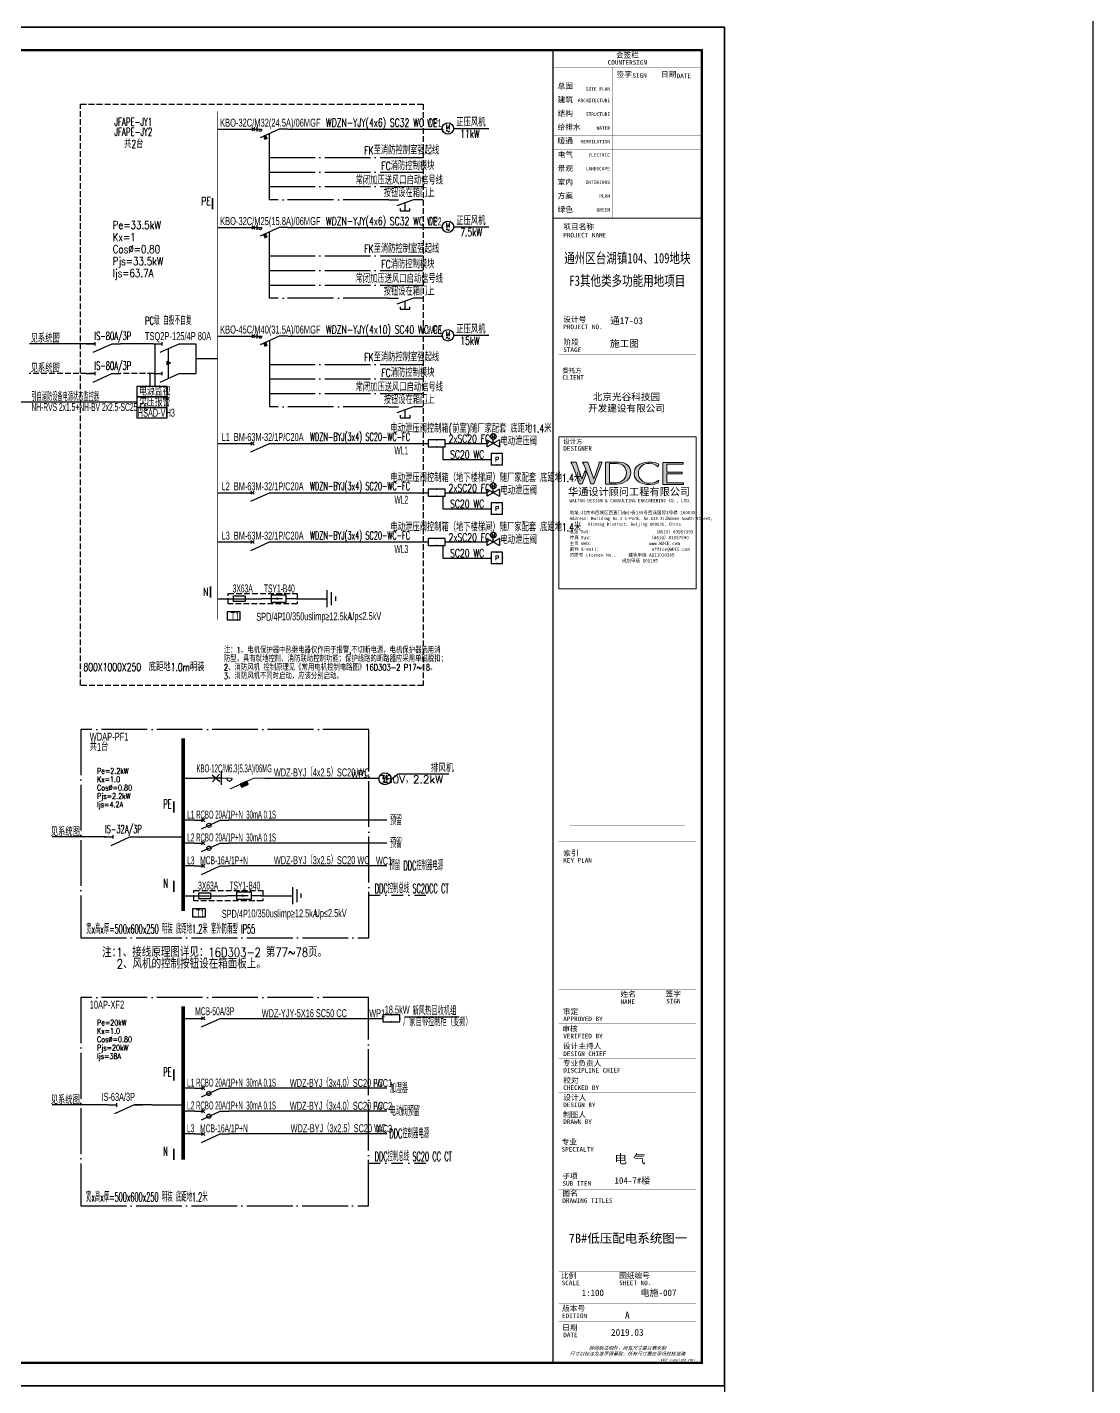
# Model space of a CAD drawing. Extents: x -127004 to 341119, y -13158 to 456864.
# Drawn here: x 294555 to 341119, y 186961 to 246361 of the extents above; entities that cross this region are included whole.
import ezdxf
from ezdxf.enums import TextEntityAlignment as Align

# ---------------------------------------------------------------- set-up
doc = ezdxf.new("R2010")
doc.units = 0
doc.header["$LTSCALE"] = 1000
for name, pattern in [('CONTINOUS', [0]), ('DASH', [0.35, 0.25, -0.1]), ('DASHDOT', [1, 0.5, -0.25, 0, -0.25]), ('DOTE', [2.42, 2, -0.2, 0.02, -0.2])]:
    doc.linetypes.add(name, pattern=pattern)
doc.layers.get('0').update_dxf_attribs({"linetype": 'CONTINUOUS'})
doc.layers.get('Defpoints').update_dxf_attribs({"linetype": 'CONTINUOUS'})
for name, color, linetype in [('D-TEXT', 7, 'CONTINUOUS'), ('DIM-箱柜', 3, 'CONTINUOUS'), ('DOTLN', 2, 'DASH'), ('DQ', 7, 'CONTINOUS'), ('EL-1', 4, 'DASH'), ('EL-TEXT', 3, 'CONTINUOUS'), ('ELEMENT', 3, 'CONTINUOUS'), ('EQUIP-动力', 3, 'CONTINUOUS'), ('EQUIP-消防', 3, 'CONTINUOUS'), ('EQUIP-箱柜', 3, 'CONTINUOUS'), ('PUB_TEXT', 7, 'CONTINUOUS'), ('SIG_TEXT', 7, 'CONTINUOUS'), ('SL', 6, 'CONTINUOUS'), ('TEL_TEXT', 3, 'CONTINUOUS'), ('TEL_TITLE', 7, 'CONTINUOUS'), ('WIRE', 4, 'CONTINUOUS'), ('WIRE-照明', 1, 'CONTINUOUS'), ('WIRE-系统', 4, 'CONTINUOUS'), ('XT', 6, 'CONTINUOUS'), ('内审意见修改', 2, 'CONTINUOUS'), ('字', 7, 'CONTINUOUS')]:
    doc.layers.add(name, color=color, linetype=linetype)
doc.layers.add('内审要求修改2.10', color=6, linetype='CONTINUOUS', plot=False)
doc.styles.add('_COMPLEX', font='ros.shx', dxfattribs={"width": 0.6, "bigfont": 'jd.shx'})
doc.styles.add('_HZTXT', font='ROMANS2', dxfattribs={"width": 0.8, "bigfont": 'HZDF2'})
doc.styles.add('_JD', font='ros.shx', dxfattribs={"width": 0.65, "bigfont": 'jd.shx'})
doc.styles.add('_TCH_DIM', font='SIMPLEX', dxfattribs={"bigfont": 'GBCBIG'})
doc.styles.add('_TCH_LABEL', font='COMPLEX', dxfattribs={"bigfont": 'GBCBIG'})
doc.styles.add('_TEL_DIM', font='ROMANS2', dxfattribs={"width": 0.8, "height": 3.5, "bigfont": 'HZDF2'})
doc.styles.add('B', font='ROMANS2', dxfattribs={"width": 0.8, "bigfont": 'HZDF2'})
doc.styles.add('DIM_FONT', font='ROMANS', dxfattribs={"bigfont": 'HZTXT'})
doc.styles.add('HZDX', font='ros.shx', dxfattribs={"width": 0.75, "height": 500, "bigfont": 'jd.shx'})
doc.styles.get("Standard").update_dxf_attribs({"font": 'GBENOR', "bigfont": 'GBCBIG'})
doc.styles.add('华文细黑', font='STXIHEI.TTF')
doc.styles.add('图签信息$0$hwxh', font='STXIHEI.TTF')
doc.styles.add('图签信息$0$华文细黑', font='STXIHEI.TTF', dxfattribs={"height": 10})

# ---------------------------------------------------------------- blocks, each defined once
blk = doc.blocks.new('SADF AGF AERG AER GER')
at = {"layer": 'DIM-箱柜'}
blk.add_lwpolyline([(-462150, -1228514), (-378050, -1228514), (-378050, -1287914), (-462150, -1287914)], close=True, dxfattribs=at)
blk = doc.blocks.new('A$C6873132B')
at = {"layer": 'DIM-箱柜'}
blk.add_blockref('SADF AGF AERG AER GER', (378050, 1287914), dxfattribs=at)
blk = doc.blocks.new('M_M8')
for p, q in [((-0.25, -0.2), (0, -0.75)), ((0.05, -0.25), (-0.05, -0.25))]:
    blk.add_line(p, q)
for points in [[(0, 0), (0, -0.25)], [(0, -0.75), (0, -1)]]:
    blk.add_lwpolyline(points)
at = {"style": 'DIM_FONT', "width": 0.8, "flags": 9}
blk.add_attdef('S', (0.25, -0.5), '', height=0.2, dxfattribs=at)
blk = doc.blocks.new('$element$00000517')
for points in [[(0, 0), (0, -0.25)], [(0, -1), (0, -0.75), (-0.25, -0.2)]]:
    blk.add_lwpolyline(points)
blk.add_arc((-0.003, -0.2), 0.0501, 86.8202, 273.1798)
blk.add_solid([(-0.319, -0.33), (-0.213, -0.282), (-0.278, -0.421), (-0.172, -0.373)])
at = {"flags": 9}
blk.add_attdef('S', (0, 0), '', height=0.00000667, dxfattribs=at)
blk = doc.blocks.new('$equip$00001948')
blk.add_circle((0, 0), 0.5)
for centre, radius, start, end in [((-0.07, -0.27), 0.0768, 17.2272, 184.2164), ((0.07, -0.23), 0.0769, 197.2591, 5.1179)]:
    blk.add_arc(centre, radius, start, end)
at = {"layer": 'TEL_TEXT', "style": '_TEL_DIM'}
blk.add_attdef('$TEXT$', text='', height=0.4, dxfattribs=at).set_placement((0, 0.14), align=Align.MIDDLE_CENTER)
at = {"layer": 'TEL_TEXT', "style": '_TEL_DIM', "flags": 1}
blk.add_attdef('A', text='', height=0.00002, dxfattribs=at).set_placement((0, 0), align=Align.MIDDLE_CENTER)
blk = doc.blocks.new('$element$00000525')
for points in [[(0, 0), (0, -0.25)], [(-0.25, -0.2), (0, -0.75), (0, -1)], [(-0.047, -0.203), (0.047, -0.297)], [(0.047, -0.203), (-0.047, -0.297)]]:
    blk.add_lwpolyline(points)
blk.add_circle((-0.151, -0.417), 0.0615)
at = {"flags": 9}
blk.add_attdef('S', (0, 0), '', height=0.00000667, dxfattribs=at)
blk = doc.blocks.new('M_M7')
for p, q in [((-0.25, -0.2), (0, -0.75)), ((-0.047, -0.297), (0.047, -0.203)), ((-0.047, -0.203), (0.047, -0.297))]:
    blk.add_line(p, q)
for points in [[(0, 0), (0, -0.25)], [(0, -0.75), (0, -1)]]:
    blk.add_lwpolyline(points)
at = {"width": 0.8, "flags": 9}
blk.add_attdef('S', (0.25, -0.5), '', height=0.2, dxfattribs=at)
blk = doc.blocks.new('$equip$00001413')
for p, q in [((0.75, 0.6), (-0.75, 0.6)), ((-0.75, 0.6), (-0.75, 0)), ((-0.75, 0), (0.75, 0)), ((0.75, 0), (0.75, 0.6))]:
    blk.add_line(p, q)
for p in [(-0.75, 0.3), (0, 0.6), (0, 0), (0.75, 0.3)]:
    blk.add_point(p)
at = {"style": '_TCH_LABEL', "flags": 9}
blk.add_attdef('A', (0, 0), '', height=0.00002, dxfattribs=at)
blk = doc.blocks.new('$element$00000577')
at = {"const_width": 0.0233}
for points in [[(0, 0), (0, -0.25)], [(-0.25, -0.2), (0, -0.75), (0, -1)]]:
    blk.add_lwpolyline(points, dxfattribs=at)
blk.add_arc((-0.008, -0.192), 0.0589, 81.8699, 278.1301)
at = {"flags": 9}
blk.add_attdef('S', (0, 0), '', height=0.00000667, dxfattribs=at)
blk = doc.blocks.new('A$C06496FC3')
h = blk.add_hatch()
h.set_pattern_fill('ANSI31', color=256, scale=10, style=0)
h.set_pattern_definition([(45, (-201584.4355, -30791.5509), (-0.707106781, 0.707106781), [])])
h.paths.add_polyline_path([(-567, -212), (-614, -109), (-841, -212), (-794, -315)])
blk.add_lwpolyline([(-794, -315), (-567, -212), (-614, -109), (-841, -212)], close=True)
at = {"layer": 'DQ'}
for p, q in [((-1500, 0), (-1979, 0)), ((-1810, 115), (-1545, -119)), ((-1555, 133), (-1796, -124)), ((-1500, 225), (-1500, -234))]:
    blk.add_line(p, q, dxfattribs=at)
at = {"layer": 'ELEMENT', "xscale": 1500, "yscale": 1500, "zscale": 1500, "rotation": 90}
blk.add_blockref('$element$00000577', (-1500, 0), dxfattribs=at)
blk = doc.blocks.new('$equip$00001811')
blk.add_circle((0, 0), 0.5)
for centre, radius, start, end in [((-0.07, -0.27), 0.0768, 17.2272, 184.2164), ((0.07, -0.23), 0.0769, 197.2591, 5.1179)]:
    blk.add_arc(centre, radius, start, end)
at = {"color": 7, "style": '_TEL_DIM'}
blk.add_attdef('$TEXT$', text='', height=0.4, dxfattribs=at).set_placement((0, 0.14), align=Align.MIDDLE_CENTER)
at = {"color": 7, "style": '_TEL_DIM', "flags": 1}
blk.add_attdef('A', text='', height=0.00002, dxfattribs=at).set_placement((0, 0), align=Align.MIDDLE_CENTER)
blk = doc.blocks.new('$element$00000544')
at = {"color": 0}
for points in [[(-0.25, -0.333), (-0.324, -0.333), (-0.324, -0.617), (-0.25, -0.617)], [(0, -1), (0, -0.721), (-0.176, -0.235)], [(0, 0), (0, -0.283)], [(-0.324, -0.478), (-0.087, -0.478)]]:
    blk.add_lwpolyline(points, dxfattribs=at)
at = {"color": 0, "flags": 9}
blk.add_attdef('S', (0, 0), '', height=0.00000667, dxfattribs=at)
blk = doc.blocks.new('M_M24')
for p, q in [((-0.25, -0.375), (0.25, -0.375)), ((-0.1875, -0.5), (0.1875, -0.5)), ((-0.0625, -0.625), (0.0625, -0.625))]:
    blk.add_line(p, q)
blk.add_lwpolyline([(0, 0), (0, -0.375)])
at = {"width": 0.8, "flags": 9}
blk.add_attdef('S', (0.25, -0.5), '', height=0.2, dxfattribs=at)
blk = doc.blocks.new('M_M17')
for p, q in [((-0.1, -0.717), (-0.1, -0.283)), ((-0.1, -0.283), (0.1, -0.283)), ((0, -0.383), (0, -0.717)), ((0.1, -0.283), (0.1, -0.717)), ((0.1, -0.717), (-0.1, -0.717))]:
    blk.add_line(p, q)
for points in [[(0, 0), (0, -0.283)], [(0, -0.717), (0, -1)]]:
    blk.add_lwpolyline(points)
for points in [[(-0.033, -0.567), (0.033, -0.567), (0, -0.367), (0.033, -0.567)], [(0.033, -0.567), (0, -0.367), (-0.033, -0.567), (0.033, -0.567)], [(0, -0.367), (-0.033, -0.567), (0.033, -0.567), (0, -0.367)]]:
    blk.add_solid(points)
at = {"width": 0.8, "flags": 9}
blk.add_attdef('S', (0.25, -0.5), '', height=0.2, dxfattribs=at)
blk = doc.blocks.new('T1')
at = {"layer": 'DOTLN', "linetype": 'DASH', "elevation": -4260}
blk.add_lwpolyline([(42028, 231032), (45043, 231032), (45043, 230576), (42028, 230576)], close=True, dxfattribs=at)
at = {"layer": 'ELEMENT', "elevation": -4260}
blk.add_lwpolyline([(42254, 230674), (42254, 230934), (42764, 230934), (42764, 230674)], close=True, dxfattribs=at)
at = {"layer": 'TEL_TEXT', "ltscale": 2}
blk.add_lwpolyline([(41994, 230241), (42528, 230241), (42528, 229865), (41994, 229865)], close=True, dxfattribs=at)
at = {"layer": 'WIRE-照明'}
for p, q in [((41567, 230804), (42330, 230804)), ((42330, 230804), (43480, 230804)), ((44980, 230804), (45793, 230804))]:
    blk.add_line(p, q, dxfattribs=at)
at = {"layer": 'ELEMENT', "yscale": 1500, "zscale": 1500}
for name, p, xscale, rotation in [('M_M24', (45793, 230804), 1500, 90), ('M_M17', (44980, 230804), -1500, 270)]:
    blk.add_blockref(name, p, dxfattribs=dict(at, xscale=xscale, rotation=rotation))
at = {"layer": 'TEL_TEXT', "ltscale": 2, "style": '_COMPLEX'}
for s, width, p in [('3X63A      TSY1-B40', 0.5, (42222, 231075)), ('T1', 0.6, (42135, 229861)), ('SPD/4P', 0.6, (43255, 229838)), ('10/350us', 0.6, (44372, 229857)), ('Iimp≥12.5kA', 0.6, (45671, 229858)), ('Up≤2.5kV', 0.6, (47309, 229868))]:
    blk.add_text(s, height=350, dxfattribs=dict(at, width=width)).set_placement(p)
blk = doc.blocks.new('图签信息$0$WDCE Copyright200X')
at = {"const_width": 0.016}
blk.add_lwpolyline([(-10.6, 1.26, 1), (-11.4, 1.26, 1)], format="xyb", close=True, dxfattribs=at)
at = {"style": '图签信息$0$华文细黑'}
for s, p in [('WDCE ', (-11.46, 0.5)), ('     Copyright ', (-3.51, 0.5))]:
    blk.add_text(s, height=1, dxfattribs=at).set_placement(p, align=Align.BOTTOM_RIGHT)
blk.add_text('c', height=0.6, dxfattribs=at).set_placement((-11.04, 1.35), align=Align.MIDDLE_CENTER)
blk.add_attdef('200X', text='', height=1, dxfattribs=at).set_placement((-0.45, 0.5), align=Align.BOTTOM_RIGHT)
blk = doc.blocks.new('图签信息$0$logo2')
h = blk.add_hatch(color=7)
h.paths.add_polyline_path([(19.02, -7.36), (15.84, -7.36), (15.84, -3.97), (18.97, -3.97), (18.97, -4.24), (16.46, -4.24), (16.46, -5.45), (18.81, -5.45), (18.81, -5.69), (16.47, -5.69), (16.47, -7.12), (19.02, -7.12)])
edge = h.paths.add_edge_path()
edge.add_spline(control_points=[(15.26, -4.21), (15.26, -4.21), (15.13, -4.65), (15.13, -4.65), (15.13, -4.65), (14.62, -4.1), (13.73, -4.1), (13.04, -4.1), (12.07, -4.54), (12.08, -5.62), (12.08, -6.49), (12.77, -7.16), (13.73, -7.17), (14.66, -7.17), (15.23, -6.68), (15.23, -6.68), (15.23, -6.68), (15.16, -7.11), (15.16, -7.11), (13.63, -7.7), (11.42, -7.29), (11.41, -5.64), (11.4, -3.72), (14.16, -3.66), (15.26, -4.21)], knot_values=[0, 0, 0, 0, 1, 1, 1, 2, 2, 2, 3, 3, 3, 4, 4, 4, 5, 5, 5, 6, 6, 6, 7, 7, 7, 8, 8, 8, 8], degree=3, periodic=0)
edge = h.paths.add_edge_path(flags=16)
edge.add_spline(control_points=[(10.23, -5.57), (10.23, -5.16), (10.12, -4.83), (9.9, -4.58), (9.63, -4.27), (9.23, -4.12), (8.69, -4.12), (8.69, -4.12), (7.64, -4.12), (7.64, -4.12), (7.64, -4.12), (7.64, -7.1), (7.64, -7.1), (7.64, -7.1), (8.66, -7.1), (8.66, -7.1), (9.13, -7.1), (9.52, -6.93), (9.82, -6.6), (10.09, -6.31), (10.23, -5.96), (10.23, -5.57)], knot_values=[0, 0, 0, 0, 1, 1, 1, 2, 2, 2, 3, 3, 3, 4, 4, 4, 5, 5, 5, 6, 6, 6, 7, 7, 7, 7], degree=3, periodic=0)
edge = h.paths.add_edge_path()
edge.add_spline(control_points=[(10.92, -5.51), (10.92, -5.96), (10.72, -6.37), (10.34, -6.72), (9.92, -7.1), (9.41, -7.29), (8.82, -7.29), (8.82, -7.29), (7.03, -7.29), (7.03, -7.29), (7.03, -7.29), (7.03, -3.92), (7.03, -3.92), (7.03, -3.92), (9.1, -3.92), (9.1, -3.92), (9.59, -3.92), (10.01, -4.06), (10.36, -4.34), (10.73, -4.64), (10.92, -5.03), (10.92, -5.51)], knot_values=[0, 0, 0, 0, 1, 1, 1, 2, 2, 2, 3, 3, 3, 4, 4, 4, 5, 5, 5, 6, 6, 6, 7, 7, 7, 7], degree=3, periodic=0)
at = {"lineweight": 0}
blk.add_lwpolyline([(19.02, -7.36), (15.84, -7.36), (15.84, -3.97), (18.97, -3.97), (18.97, -4.24), (16.46, -4.24), (16.46, -5.45), (18.81, -5.45), (18.81, -5.69), (16.47, -5.69), (16.47, -7.12), (19.02, -7.12), (19.02, -7.36)], dxfattribs=at)
for points, knots in [([(10.92, -5.51), (10.92, -5.96), (10.72, -6.37), (10.34, -6.72), (9.92, -7.1), (9.41, -7.29), (8.82, -7.29), (8.82, -7.29), (7.03, -7.29), (7.03, -7.29), (7.03, -7.29), (7.03, -3.92), (7.03, -3.92), (7.03, -3.92), (9.1, -3.92), (9.1, -3.92), (9.59, -3.92), (10.01, -4.06), (10.36, -4.34), (10.73, -4.64), (10.92, -5.03), (10.92, -5.51)], [0, 0, 0, 0, 1, 1, 1, 2, 2, 2, 3, 3, 3, 4, 4, 4, 5, 5, 5, 6, 6, 6, 7, 7, 7, 7]), ([(10.23, -5.57), (10.23, -5.16), (10.12, -4.83), (9.9, -4.58), (9.63, -4.27), (9.23, -4.12), (8.69, -4.12), (8.69, -4.12), (7.64, -4.12), (7.64, -4.12), (7.64, -4.12), (7.64, -7.1), (7.64, -7.1), (7.64, -7.1), (8.66, -7.1), (8.66, -7.1), (9.13, -7.1), (9.52, -6.93), (9.82, -6.6), (10.09, -6.31), (10.23, -5.96), (10.23, -5.57)], [0, 0, 0, 0, 1, 1, 1, 2, 2, 2, 3, 3, 3, 4, 4, 4, 5, 5, 5, 6, 6, 6, 7, 7, 7, 7]), ([(15.26, -4.21), (15.26, -4.21), (15.13, -4.65), (15.13, -4.65), (15.13, -4.65), (14.62, -4.1), (13.73, -4.1), (13.04, -4.1), (12.07, -4.54), (12.08, -5.62), (12.08, -6.49), (12.77, -7.16), (13.73, -7.17), (14.66, -7.17), (15.23, -6.68), (15.23, -6.68), (15.23, -6.68), (15.16, -7.11), (15.16, -7.11), (13.63, -7.7), (11.42, -7.29), (11.41, -5.64), (11.4, -3.72), (14.16, -3.66), (15.26, -4.21)], [0, 0, 0, 0, 1, 1, 1, 2, 2, 2, 3, 3, 3, 4, 4, 4, 5, 5, 5, 6, 6, 6, 7, 7, 7, 8, 8, 8, 8])]:
    blk.add_open_spline(points, degree=3, knots=knots, dxfattribs=at)
blk = doc.blocks.new('图签信息$0$logo1')
h = blk.add_hatch(color=8)
edge = h.paths.add_edge_path()
edge.add_spline(control_points=[(3.86, -5.21), (3.63, -5.88), (3.39, -6.56), (3.39, -6.56), (3.39, -6.56), (2.5, -3.91), (2.5, -3.91), (2.5, -3.91), (1.8, -3.91), (1.69, -3.91), (2.02, -4.39), (2.95, -7.27), (2.95, -7.27), (2.95, -7.27), (3.44, -7.27), (3.44, -7.27), (3.44, -7.27), (4.03, -5.66), (4.03, -5.66), (4.03, -5.66), (3.86, -5.21), (3.86, -5.21)], knot_values=[0, 0, 0, 0, 1, 1, 1, 2, 2, 2, 3, 3, 3, 4, 4, 4, 5, 5, 5, 6, 6, 6, 7, 7, 7, 7], degree=3, periodic=0)
h = blk.add_hatch(color=7)
edge = h.paths.add_edge_path()
edge.add_spline(control_points=[(6.04, -3.91), (6.09, -4.1), (5.2, -6.56), (5.2, -6.56), (5.2, -6.56), (4.3, -3.91), (4.3, -3.91), (4.3, -3.91), (3.6, -3.91), (3.49, -3.91), (3.82, -4.39), (4.75, -7.27), (4.75, -7.27), (4.75, -7.27), (5.24, -7.27), (5.24, -7.27), (5.24, -7.27), (6.33, -4.3), (6.33, -4.3), (6.33, -4.3), (6.48, -3.91), (6.48, -3.91), (6.48, -3.91), (6.21, -3.91), (6.04, -3.91)], knot_values=[0, 0, 0, 0, 1, 1, 1, 2, 2, 2, 3, 3, 3, 4, 4, 4, 5, 5, 5, 6, 6, 6, 7, 7, 7, 8, 8, 8, 8], degree=3, periodic=0)
at = {"color": 8, "lineweight": 0}
blk.add_open_spline([(3.86, -5.21), (3.63, -5.88), (3.39, -6.56), (3.39, -6.56), (3.39, -6.56), (2.5, -3.91), (2.5, -3.91), (2.5, -3.91), (1.8, -3.91), (1.69, -3.91), (2.02, -4.39), (2.95, -7.27), (2.95, -7.27), (2.95, -7.27), (3.44, -7.27), (3.44, -7.27), (3.44, -7.27), (4.03, -5.66), (4.03, -5.66), (4.03, -5.66), (3.86, -5.21), (3.86, -5.21)], degree=3, knots=[0, 0, 0, 0, 1, 1, 1, 2, 2, 2, 3, 3, 3, 4, 4, 4, 5, 5, 5, 6, 6, 6, 7, 7, 7, 7], dxfattribs=at)
at = {"lineweight": 0}
blk.add_open_spline([(6.04, -3.91), (6.09, -4.1), (5.2, -6.56), (5.2, -6.56), (5.2, -6.56), (4.3, -3.91), (4.3, -3.91), (4.3, -3.91), (3.6, -3.91), (3.49, -3.91), (3.82, -4.39), (4.75, -7.27), (4.75, -7.27), (4.75, -7.27), (5.24, -7.27), (5.24, -7.27), (5.24, -7.27), (6.33, -4.3), (6.33, -4.3), (6.33, -4.3), (6.48, -3.91), (6.48, -3.91), (6.48, -3.91), (6.21, -3.91), (6.04, -3.91)], degree=3, knots=[0, 0, 0, 0, 1, 1, 1, 2, 2, 2, 3, 3, 3, 4, 4, 4, 5, 5, 5, 6, 6, 6, 7, 7, 7, 8, 8, 8, 8], dxfattribs=at)
blk.add_blockref('图签信息$0$logo2', (0, 0))
blk = doc.blocks.new('图签信息$0$时间-logo')
at = {"layer": 'Defpoints', "lineweight": 0}
blk.add_lwpolyline([(0, -23.46), (-21.17, -23.46), (-21.17, 0), (0, 0), (0, -23.46)], dxfattribs=at)
blk.add_blockref('图签信息$0$logo1', (-20.97, 0))
at = {"style": '图签信息$0$hwxh'}
for s, height, p in [('华通设计顾问工程有限公司 ', 1.15, (-19.73, -9.05)), ('WALTON DESIGN & CONSULTING ENGINEERING CO., LTD.', 0.5, (-19.5, -10.1)), ('Address: Building No.3 C-Park, No.135 Xizhimen South Street, ', 0.47, (-19.48, -12.83)), ('地址:北京市西城区西直门南小街135号西派国际3号楼 100035', 0.5, (-19.48, -11.94)), ('电话 Tel：                        （8610）83957395 ', 0.5, (-19.56, -14.91)), ('Xicheng District, Beijing 100035, China ', 0.47, (-16.69, -13.72)), ('传真 Fax：                      （8610）83957590 ', 0.5, (-19.48, -15.8)), ('主页 Web：                      www.WDCE.com ', 0.5, (-19.48, -16.69)), ('资质号 Licence No.：    建筑甲级 A111010265 ', 0.5, (-19.48, -18.47)), ('邮件 E-mail：                    office@WDCE.com ', 0.5, (-19.48, -17.58)), ('   规划甲级 101195', 0.5, (-12.6, -19.36))]:
    blk.add_text(s, height=height, dxfattribs=at).set_placement(p)
blk = doc.blocks.new('图签信息')
at = {"const_width": 0.5}
for points in [[(-65, 574), (-65, 500.5), (0, 500.5), (0, 574)], [(-65, 0), (0, 0), (0, 500.5), (-65, 500.5)]]:
    blk.add_lwpolyline(points, close=True, dxfattribs=at)
at = {"const_width": 0.05}
for points in [[(-65, 566.5), (0, 566.5)], [(-39.14, 566.5), (-39.14, 500.5)], [(-19.1, 566.5), (-19.1, 500.5)], [(-65, 560.5), (0, 560.5)], [(-65, 554.5), (0, 554.5)], [(-65, 548.5), (0, 548.5)], [(-65, 542.5), (0, 542.5)], [(-65, 536.5), (0, 536.5)], [(-65, 530.5), (0, 530.5)], [(-65, 524.5), (0, 524.5)], [(-65, 518.5), (0, 518.5)], [(-65, 512.5), (0, 512.5)], [(-65, 512.5), (0, 512.5)], [(-65, 506.5), (0, 506.5)], [(-65, 500.5), (0, 500.5)], [(-62.5, 450.87), (-2.5, 450.87)], [(-62.5, 440.87), (-2.5, 440.87)], [(-2.5, 407.85), (-2.5, 436.12), (-62.5, 436.12), (-62.5, 407.85)], [(-62.5, 407.85), (-2.5, 407.85)], [(-62.5, 404.92), (-62.5, 227.83)], [(-62.5, 404.92), (-2.5, 404.92)], [(-62.5, 227.83), (-2.5, 227.83), (-2.5, 404.92)], [(-57.5, 338.36), (-7.5, 338.36)], [(-57.5, 288.83), (-7.5, 288.83)], [(-57.5, 234.85), (-7.5, 234.85)], [(-62.5, 227.83), (-2.5, 227.83)], [(-62.5, 217.74), (-2.5, 217.74)], [(-62.5, 103.26), (-2.5, 103.26), (-2.5, 163.26), (-62.5, 163.26), (-62.5, 103.26)], [(-37.5, 163.26), (-37.5, 103.26)], [(-20, 163.26), (-20, 103.26)], [(-62.5, 155.76), (-2.5, 155.76)], [(-62.5, 148.26), (-2.5, 148.26)], [(-62.5, 140.76), (-2.5, 140.76)], [(-62.5, 133.26), (-2.5, 133.26)], [(-62.5, 125.76), (-2.5, 125.76)], [(-62.5, 118.26), (-2.5, 118.26)], [(-62.5, 110.76), (-2.5, 110.76)], [(-62.5, 98.5), (-2.5, 98.5), (-2.5, 10), (-62.5, 10), (-62.5, 98.5)], [(-62.5, 83.5), (-2.5, 83.5)], [(-62.5, 76), (-2.5, 76)], [(-62.5, 40), (-2.5, 40)], [(-37.5, 40), (-37.5, 26)], [(-62.5, 26), (-2.5, 26)], [(-62.5, 18), (-2.5, 18)]]:
    blk.add_lwpolyline(points, dxfattribs=at)
at = {"ltscale": 0.001, "xscale": 2.834689937531525, "yscale": 2.834689937531525, "zscale": 2.834689937531525}
blk.add_blockref('图签信息$0$时间-logo', (-2.5, 404.92), dxfattribs=at)
blk.add_blockref('图签信息$0$WDCE Copyright200X', (-2.5, 0)).add_auto_attribs({'200X': '2007'})
at = {"style": '图签信息$0$华文细黑'}
for s, height, p in [('会签栏', 2.4, (-32.5, 573)), ('COUNTERSIGN', 2, (-32.5, 569.6))]:
    blk.add_text(s, height=height, dxfattribs=at).set_placement(p, align=Align.TOP_CENTER)
for s, height, p in [('签字', 2.4, (-37.22, 564.63)), ('日期', 2.4, (-17.79, 564.58)), ('总图', 2.4, (-63, 559.5)), ('SIGN', 2, (-30.32, 563.88)), ('DATE', 2, (-10.96, 563.7)), ('建筑', 2.4, (-63, 553.5)), ('结构', 2.4, (-63, 547.5)), ('给排水', 2.4, (-63, 541.5)), ('暖通', 2.4, (-63, 535.5)), ('电气', 2.4, (-63, 529.5)), ('景观', 2.4, (-63, 523.5)), ('室内', 2.4, (-63, 517.5)), ('方案', 2.4, (-63, 511.5)), ('绿色', 2.4, (-63, 505.5)), ('项目名称', 2.4, (-60.5, 498)), ('PROJECT NAME', 2, (-60.5, 494.08)), ('设计号', 2.4, (-60.54, 457.48)), ('PROJECT NO.', 2, (-60.5, 453.97)), ('阶段', 2.4, (-60.5, 447.47)), ('STAGE', 2, (-60.5, 443.97)), ('委托方', 2, (-60.9, 434.86)), ('CLIENT', 2, (-60.9, 431.86)), ('设计方', 2, (-60.5, 403.83)), ('DESIGNER', 2, (-60.5, 400.83)), ('KEY PLAN', 2, (-60.5, 220.74)), ('索引', 2.4, (-60.5, 224.14)), ('姓名', 2.4, (-35.5, 162.47)), ('签字', 2.4, (-15.81, 162.57)), ('审定', 2.4, (-60.73, 154.81)), ('NAME', 2, (-35.5, 158.96)), ('SIGN', 2, (-15.5, 159.2)), ('APPROVED BY', 2, (-60.5, 151.44)), ('审核', 2.4, (-60.95, 147.29)), ('VERIFIED BY', 2, (-60.5, 143.91)), ('设计主持人', 2.4, (-60.68, 139.76)), ('专业负责人', 2.4, (-60.67, 132.26)), ('DESIGN CHIEF', 2, (-60.5, 136.19)), ('校对', 2.4, (-60.5, 124.76)), ('DISCIPLINE CHIEF', 2, (-60.5, 128.98)), ('CHECKED BY', 2, (-60.5, 121.37)), ('设计人', 2.4, (-60.5, 117.26)), ('DESIGN BY', 2, (-60.5, 113.83)), ('制图人', 2.4, (-60.61, 109.76)), ('DRAWN BY', 2, (-60.5, 106.5)), ('专业', 2.4, (-61.23, 97.93)), ('SPECIALTY', 2, (-61.23, 94.38)), ('SUB ITEM', 2, (-60.88, 79.5)), ('子项', 2.4, (-60.88, 82.92)), ('DRAWING TITLES', 2, (-60.91, 72)), ('图名', 2.4, (-60.91, 75.41)), ('比例', 2.4, (-61.56, 39.42)), ('SCALE', 2, (-61.19, 36)), ('SHEET NO.', 2, (-36.1, 36)), ('图纸编号', 2.4, (-36.1, 39.32)), ('版本号', 2.4, (-61, 25.03)), ('EDITION', 2, (-61.06, 21.61)), ('日期', 2.4, (-61, 16.68)), ('DATE', 2, (-60.5, 13.26))]:
    blk.add_text(s, height=height, dxfattribs=at).set_placement(p, align=Align.TOP_LEFT)
for s, p in [('ARCHITECTURE', (-40.06, 552.7)), ('SITE PLAN', (-40.06, 557.7)), ('STRUCTURE', (-40.06, 546.7)), ('WATER', (-40.06, 540.7)), ('VENTILATION', (-40.06, 534.7)), ('ELECTRIC', (-40.14, 528.89)), ('LANDSCAPE', (-40.14, 522.89)), ('INTERIORS', (-40.14, 516.89)), ('PLAN', (-40.14, 510.89)), ('GREEN', (-40.14, 504.89))]:
    blk.add_text(s, height=1.5, dxfattribs=at).set_placement(p, align=Align.TOP_RIGHT)
at = {"color": 4, "style": '图签信息$0$华文细黑', "width": 0.75}
for s, p in [('通州区台湖镇104、109地块', (-32.5, 480.78)), ('F3其他类多功能用地项目', (-32.5, 470.91))]:
    blk.add_text(s, height=4.5, dxfattribs=at).set_placement(p, align=Align.CENTER)
at = {"color": 4, "style": '图签信息$0$华文细黑'}
for s, p in [('A', (-32.53, 19.4)), ('2019.03', (-32.53, 11.84))]:
    blk.add_text(s, height=3, dxfattribs=at).set_placement(p, align=Align.CENTER)
at = {"style": '图签信息$0$华文细黑', "oblique": 20}
for s, p in [('除特别注明外，所有尺寸是以毫米制', (-32.5, 6.5)), ('尺寸以标注为准不得量取，所有尺寸需在现场校核准确', (-32.5, 4))]:
    blk.add_text(s, height=1.5, dxfattribs=at).set_placement(p, align=Align.MIDDLE_CENTER)
at = {"color": 4, "ltscale": 0.001, "char_height": 3, "width": 58.4895, "style": '图签信息$0$华文细黑'}
for s, insert, attachment_point in [('通17-03', (-40.06, 455.51), 4), ('施工图', (-40.06, 445.51), 4), ('北京光谷科技园\\P开发建设有限公司', (-32.9, 419.71), 5)]:
    blk.add_mtext(s, dxfattribs=dict(at, insert=insert, attachment_point=attachment_point))
blk = doc.blocks.new('图签-A1')
at = {"color": 2}
blk.add_blockref('图签信息', (0, 0), dxfattribs=at)
blk = doc.blocks.new('$equip$00002457')
for p, q in [((-0.5, 0.5), (-0.5, -0.5)), ((0.5, 0.5), (-0.5, 0.5)), ((0.5, -0.5), (0.5, 0.5)), ((-0.5, -0.5), (0.5, -0.5))]:
    blk.add_line(p, q)
at = {"const_width": 0.05}
blk.add_lwpolyline([(-0.5, 0.5), (0.5, 0.5), (0.5, -0.5), (-0.5, -0.5), (-0.5, 0.5), (0.5, 0.5)], dxfattribs=at)
for p in [(0, 0.5), (-0.5, 0), (0, -0.5), (0.5, 0)]:
    blk.add_point(p)
at = {"color": 7, "style": '_TEL_DIM'}
blk.add_attdef('$TEXT$', text='', height=0.4, dxfattribs=at).set_placement((0.02, -0.01), align=Align.MIDDLE_CENTER)
at = {"color": 7, "style": '_TEL_DIM', "flags": 1}
blk.add_attdef('A', text='', height=0.00002, dxfattribs=at).set_placement((0, 0), align=Align.MIDDLE_CENTER)
blk = doc.blocks.new('$equip$00002601')
for p, q in [((-0.55, -0.9), (-0.55, -0.3)), ((-0.55, -0.3), (0.55, -0.9)), ((0.55, -0.3), (-0.55, -0.9)), ((0, -0.6), (0, -0.25)), ((0.55, -0.3), (0.55, -0.9))]:
    blk.add_line(p, q)
blk.add_circle((0, 0), 0.25)
for p in [(-0.25, 0), (0, 0.25), (0.25, 0), (-0.55, -0.6), (0.55, -0.6)]:
    blk.add_point(p)
at = {"color": 7, "style": '_TEL_DIM'}
blk.add_attdef('$TEXT$', text='', height=0.3, dxfattribs=at).set_placement((0, 0), align=Align.MIDDLE_CENTER)
at = {"color": 7, "style": '_TEL_DIM', "flags": 1}
blk.add_attdef('A', text='', height=0.00002, dxfattribs=at).set_placement((0, 0), align=Align.MIDDLE_CENTER)

msp = doc.modelspace()

# ---------------------------------------------------------------- linework, layer by layer
at = {"linetype": 'DOTE'}
for p, q in [((309479, 215654), (296900, 215654)), ((296900, 215654), (296900, 206553)), ((309479, 206553), (309479, 215654)), ((296900, 206553), (309479, 206553)), ((309476, 203935), (296897, 203935)), ((296897, 203935), (296897, 194835)), ((309476, 194835), (309476, 203935)), ((296897, 194835), (309476, 194835))]:
    msp.add_line(p, q, dxfattribs=at)
msp.add_lwpolyline([(127272, 356455), (341119, 356455), (341119, -13158), (127272, -13158)], close=True)
at = {"linetype": 'DASH'}
msp.add_lwpolyline([(311858, 217586), (296891, 217586), (296891, 243001), (311858, 243001)], close=True, dxfattribs=at)
at = {"linetype": 'Continuous', "const_width": 72.9}
for points in [[(302650, 238895), (302650, 238398)], [(302570, 221916), (302570, 221419)], [(300967, 212515), (300967, 212018)], [(300967, 209043), (300967, 208546)], [(300965, 200797), (300965, 200300)], [(300965, 197325), (300965, 196828)]]:
    msp.add_lwpolyline(points, dxfattribs=at)
at = {"layer": 'DIM-箱柜'}
for p, q in [((310472, 213486), (310770, 213723)), ((310770, 213723), (312978, 213723))]:
    msp.add_line(p, q, dxfattribs=at)
at = {"layer": 'DIM-箱柜', "const_width": 40}
msp.add_lwpolyline([(310456, 213473, 1), (310488, 213498, 1)], format="xyb", close=True, dxfattribs=at)
at = {"layer": 'ELEMENT'}
for p, q in [((304366, 241971), (304508, 241830)), ((304508, 241971), (304366, 241830)), ((304587, 242001), (304587, 241801)), ((304367, 237669), (304508, 237527)), ((304508, 237669), (304367, 237527)), ((304587, 237698), (304587, 237498)), ((304367, 232926), (304508, 232784)), ((304508, 232926), (304367, 232784)), ((304588, 232955), (304588, 232755))]:
    msp.add_line(p, q, dxfattribs=at)
at = {"layer": 'EQUIP-箱柜'}
for p, q in [((313190, 241934), (314734, 241934)), ((313191, 237632), (314734, 237632)), ((313191, 232889), (314734, 232889)), ((312820, 228164), (314648, 228164)), ((312716, 228014), (312716, 227463)), ((312716, 227463), (314826, 227463)), ((312716, 225858), (312716, 225308)), ((312820, 226008), (314648, 226008)), ((312716, 225308), (314826, 225308)), ((312716, 223703), (312716, 223153)), ((312820, 223853), (314648, 223853)), ((312716, 223153), (314826, 223153))]:
    msp.add_line(p, q, dxfattribs=at)
at = {"layer": 'SIG_TEXT'}
msp.add_line((311066, 203090, 0), (313429, 203090, 0), dxfattribs=at)
at = {"layer": 'TEL_TEXT', "linetype": 'Continuous'}
for p, q in [((305136, 241707), (305136, 238813)), ((305136, 237404), (305136, 234511)), ((305137, 232662), (305137, 229768))]:
    msp.add_line(p, q, dxfattribs=at)
at = {"layer": 'TEL_TEXT', "linetype": 'DOTE'}
for p, q in [((305136, 240666), (311869, 240666, 0)), ((305136, 240028), (311857, 240028)), ((305136, 239390), (311857, 239390)), ((310357, 238813), (305136, 238813)), ((305136, 236363), (311869, 236363, 0)), ((305136, 235726), (311857, 235726)), ((305136, 235088), (311857, 235088)), ((310357, 234511), (305136, 234511)), ((305137, 231620), (311869, 231620, 0)), ((305137, 230983), (311858, 230983)), ((305137, 230345), (311858, 230345)), ((310358, 229768), (305137, 229768))]:
    msp.add_line(p, q, dxfattribs=at)
at = {"layer": 'TEL_TITLE'}
msp.add_lwpolyline([(240931, 186961), (325031, 186961), (325031, 246361), (240931, 246361)], close=True, dxfattribs=at)
at = {"layer": 'TEL_TITLE', "const_width": 100}
msp.add_lwpolyline([(243431, 187961), (324031, 187961), (324031, 245361), (243431, 245361)], close=True, dxfattribs=at)
at = {"layer": 'WIRE', "color": 7, "linetype": 'DASHDOT'}
for points in [[(309479, 208419), (312408, 208419)], [(309476, 196701), (312405, 196701)]]:
    msp.add_lwpolyline(points, dxfattribs=at)
at = {"layer": 'WIRE-照明'}
for p, q in [((302878, 241901), (304662, 241901)), ((305937, 241901), (312726, 241901)), ((302879, 237598), (304662, 237599)), ((305937, 237598), (312727, 237599)), ((302879, 232855), (304663, 232856)), ((305938, 232855), (312727, 232856)), ((300718, 232305), (300718, 231005)), ((301568, 232521), (301929, 232521)), ((301929, 232521), (301929, 231220)), ((300657, 231765), (300816, 231692)), ((300657, 231765), (300657, 231618)), ((300657, 231618), (300816, 231692)), ((301929, 231870), (302879, 231870)), ((301568, 231220), (301929, 231220)), ((302879, 228164), (304022, 228164)), ((305522, 228164), (312070, 228164)), ((302879, 226008), (304022, 226008)), ((305522, 226008), (312070, 226008)), ((302879, 223853), (304022, 223853)), ((305522, 223853), (312070, 223853)), ((301370, 213528), (302423, 213528)), ((304934, 213528), (309910, 213528)), ((301870, 211690, 0), (301370, 211690)), ((310269, 211690), (303370, 211690)), ((299276, 210958), (300806, 210958)), ((300806, 210958), (301370, 210958)), ((301870, 210690, 0), (301370, 210690)), ((310269, 210690), (303370, 210690)), ((301870, 209690, 0), (301370, 209690)), ((310269, 209690), (303370, 209690)), ((301367, 203027), (302209, 203027)), ((303334, 203027), (310095, 203027)), ((301867, 199972, 0), (301367, 199972)), ((310266, 199972), (303367, 199972)), ((300016, 199240), (300803, 199240)), ((300803, 199240), (301367, 199240)), ((301867, 198972, 0), (301367, 198972)), ((310266, 198972), (303367, 198972)), ((301867, 197972, 0), (301367, 197972)), ((310266, 197972), (303367, 197972))]:
    msp.add_line(p, q, dxfattribs=at)
at = {"layer": 'WIRE-照明', "linetype": 'ByBlock'}
for p, q in [((297514, 232521), (294662, 232521)), ((300068, 232521), (298639, 232521))]:
    msp.add_line(p, q, dxfattribs=at)
at = {"layer": 'WIRE-照明', "linetype": 'DASH'}
for p, q in [((297514, 231220), (294639, 231220)), ((300068, 231220), (298639, 231220))]:
    msp.add_line(p, q, dxfattribs=at)
at = {"layer": 'WIRE-照明', "linetype": 'Continuous'}
for p, q in [((298000, 210958), (295644, 210958)), ((299276, 210958), (299301, 210958)), ((298087, 199240), (295641, 199240)), ((300016, 199240), (299257, 199240))]:
    msp.add_line(p, q, dxfattribs=at)
at = {"layer": 'WIRE-照明', "linetype": 'Continuous', "const_width": 35}
msp.add_lwpolyline([(302879, 242679), (302879, 220456)], dxfattribs=at)
at = {"layer": 'WIRE-照明', "const_width": 160}
for points in [[(301370, 215266), (301370, 207719)], [(301367, 203547), (301367, 196845)]]:
    msp.add_lwpolyline(points, dxfattribs=at)
at = {"layer": 'XT'}
for p, q in [((300138, 232521), (300138, 230671)), ((299935, 230671), (299935, 231221)), ((299363, 229969), (293857, 229969))]:
    msp.add_line(p, q, dxfattribs=at)
for points in [[(299363, 230671), (300662, 230671), (300662, 230203), (299363, 230203)], [(299363, 230203), (300662, 230203), (300662, 229735), (299363, 229735)], [(299363, 229735), (300662, 229735), (300662, 229268), (299363, 229268)]]:
    msp.add_lwpolyline(points, close=True, dxfattribs=at)

# ---------------------------------------------------------------- block references
at = {"xscale": 1.268882175226586, "yscale": 1.268882175226586, "zscale": 1.268882175226586}
msp.add_blockref('A$C06496FC3', (304934, 213528), dxfattribs=at)
at = {"layer": 'DIM-箱柜'}
for p in [(703081, 1474875), (703081, 1415475)]:
    msp.add_blockref('SADF AGF AERG AER GER', p, dxfattribs=at)
at = {"layer": 'DQ', "xscale": 1500, "yscale": 1500, "zscale": 1500, "rotation": 90}
for p in [(297139, 232521), (300068, 232521), (297135, 231221), (300068, 231220), (297919, 210960), (298087, 199240)]:
    msp.add_blockref('M_M8', p, dxfattribs=at)
at = {"layer": 'EL-1'}
for p in [(261312, -9429), (259803, -22416)]:
    msp.add_blockref('T1', p, dxfattribs=at)
at = {"layer": 'ELEMENT', "xscale": 1500, "yscale": 1500, "zscale": 1500, "rotation": 90}
for name, p in [('$element$00000517', (304437, 241901)), ('$element$00000517', (304437, 237598)), ('$element$00000517', (304438, 232855)), ('M_M7', (304022, 228164)), ('M_M7', (304022, 226008)), ('M_M7', (304022, 223853)), ('M_M7', (301870, 209690, 0)), ('M_M7', (301867, 203027, 0)), ('M_M7', (301867, 197972, 0))]:
    msp.add_blockref(name, p, dxfattribs=at)
at = {"layer": 'EQUIP-动力', "linetype": 'ByBlock', "xscale": 500, "yscale": 500, "zscale": 500}
for p in [(312940, 241934), (312941, 237632), (312941, 232889)]:
    msp.add_blockref('$equip$00001948', p, dxfattribs=at).add_auto_attribs({'$TEXT$': 'M'})
at = {"layer": 'EQUIP-动力'}
for name, p, xscale, yscale, zscale in [('$equip$00002601', (314923, 228464), 500, 500, 500), ('$equip$00002601', (314923, 226308), 500, 500, 500), ('$equip$00002601', (314923, 224153), 500, 500, 500), ('$equip$00001811', (310187, 213500), 525, 525, 525)]:
    msp.add_blockref(name, p, dxfattribs=dict(at, xscale=xscale, yscale=yscale, zscale=zscale)).add_auto_attribs({'$TEXT$': 'M'})
at = {"layer": 'EQUIP-消防', "linetype": 'ByBlock', "xscale": 500, "yscale": 500, "zscale": 500}
for p in [(315077, 227470), (315077, 225315), (315077, 223160)]:
    msp.add_blockref('$equip$00002457', p, dxfattribs=at).add_auto_attribs({'$TEXT$': 'P'})
at = {"layer": 'EQUIP-箱柜', "xscale": 500, "yscale": 500, "zscale": 500}
for p in [(312445, 228014), (312445, 225858), (312445, 223703), (310467, 202876)]:
    msp.add_blockref('$equip$00001413', p, dxfattribs=at)
at = {"layer": 'SL', "xscale": 100, "yscale": 100, "zscale": 100}
msp.add_blockref('图签-A1', (324031, 187961), dxfattribs=at)
at = {"layer": 'TEL_TEXT', "ltscale": 2, "xscale": 1500, "yscale": 1500, "zscale": 1500, "rotation": 90}
for p in [(301870, 211690, 0), (301870, 210690, 0), (301867, 199972, 0), (301867, 198972, 0)]:
    msp.add_blockref('$element$00000525', p, dxfattribs=at)
at = {"layer": 'WIRE-系统', "color": 3, "xscale": 1500, "yscale": 1500, "zscale": 1500, "rotation": 90}
for p in [(310357, 238813), (310357, 234511), (310358, 229768)]:
    msp.add_blockref('$element$00000544', p, dxfattribs=at)
at = {"layer": '内审要求修改2.10'}
for p in [(325031, 186961), (325031, 127561)]:
    msp.add_blockref('A$C6873132B', p, dxfattribs=at)

# ---------------------------------------------------------------- texts
at = {"layer": 'D-TEXT', "style": '_HZTXT', "width": 0.45}
for s, p in [('PE', (300505, 212200)), ('预留 DDC控制器电源', (310383, 209508)), ('N', (300505, 208728)), ('DDC控制总线 SC20CC CT', (309743, 208507)), ('宽x高x厚=500x600x250 明装 底距地1.2米 室外防雨型 IP55', (297132, 206732)), ('PE', (300502, 200481)), ('DDC控制器电源', (310380, 197790)), ('N', (300502, 197010)), ('DDC控制总线 SC20 CC CT', (309740, 196789)), ('宽x高x厚=500x600x250 明装 底距地1.2米', (297129, 195013))]:
    msp.add_text(s, height=400, dxfattribs=at).set_placement(p)
at = {"layer": 'DIM-箱柜', "style": '_TCH_DIM'}
for s, p in [('排风机', (312180, 213793)), ('380V，2.2kW', (309943, 213303))]:
    msp.add_text(s, height=337.6, dxfattribs=at).set_placement(p)
at = {"layer": 'EL-TEXT', "style": '_HZTXT', "width": 0.5}
for s, p in [('预留', (310412, 211482, -124)), ('预留', (310412, 210482, -124)), ('加湿器', (310409, 199764, -124)), ('电动阀预留', (310409, 198764, -124))]:
    msp.add_text(s, height=400, dxfattribs=at).set_placement(p)
at = {"layer": 'PUB_TEXT', "style": '_JD', "width": 0.5}
for s, p in [('WP1', (312027, 241994)), ('WP2', (312027, 237692)), ('WP3', (312028, 232949)), ('WL1', (310603, 227680)), ('WL2', (310603, 225525)), ('WL3', (310603, 223369))]:
    msp.add_text(s, height=350, dxfattribs=at).set_placement(p)
at = {"layer": 'SIG_TEXT', "style": '_TEL_DIM', "width": 0.8}
for s, height, p in [('Pe=33.5kW', 350, (298289, 237535)), ('Kx=1', 350, (298289, 237010)), ('Cos%%C=0.80', 350, (298289, 236485)), ('Pjs=33.5kW', 350, (298289, 235960)), ('Ijs=63.7A', 350, (298289, 235435)), ('Pe=2.2kW', 245, (297607, 213723)), ('Kx=1.0', 245, (297607, 213356)), ('Cos%%C=0.80', 245, (297607, 212988)), ('Pjs=2.2kW', 245, (297607, 212621)), ('Ijs=4.2A', 245, (297607, 212253)), ('Pe=20kW', 245, (297604, 202720)), ('Kx=1.0', 245, (297604, 202353)), ('Cos%%C=0.80', 245, (297604, 201985)), ('Pjs=20kW', 245, (297604, 201618)), ('Ijs=38A', 245, (297604, 201250))]:
    msp.add_text(s, height=height, dxfattribs=at).set_placement(p)
at = {"layer": 'SIG_TEXT', "linetype": 'Continuous', "style": '_HZTXT', "width": 0.8}
for s, p in [('注：1、电机保护器中热继电器仅作用于报警,不切断电源，电机保护器选用消', (303149, 218993, 0)), ('防型，具有就地控制、消防联动控制功能；保护线路的断路器应采用单磁脱扣；', (303149, 218615, 0)), ('2、消防风机 控制原理见《常用电机控制电路图》16D303-2 P17~18。', (303149, 218237, 0)), ('3、消防风机不同时启动，应该分别启动。', (303149, 217859, 0))]:
    msp.add_text(s, height=267.87, dxfattribs=at).set_placement(p)
at = {"layer": 'TEL_TEXT'}
for s, height, style, width, p in [('JFAPE-JY1', 350, '_TEL_DIM', 0.64, (298368, 242044)), ('JFAPE-JY2', 350, '_TEL_DIM', 0.64, (298368, 241609)), ('WC1', 350, '_COMPLEX', 0.6, (309793, 209740)), ('注：', 400, '_TEL_DIM', 0.8, (297829, 205699)), ('1、接线原理图详见：16D303-2 第77~78页。', 400, '_TEL_DIM', 0.8, (298458, 205716)), ('2、风机的控制按钮设在箱面板上。', 400, '_TEL_DIM', 0.8, (298468, 205208)), ('WC2', 350, '_COMPLEX', 0.6, (309790, 199022)), ('WC3', 350, '_COMPLEX', 0.6, (309790, 198022))]:
    msp.add_text(s, height=height, dxfattribs=dict(at, style=style, width=width)).set_placement(p)
at = {"layer": 'TEL_TEXT', "ltscale": 2, "style": '_COMPLEX'}
for s, width, p in [('KBO-32C/M32(24.5A)/06MGF', 0.7, (302985, 242010, 0)), ('KBO-32C/M25(15.8A)/06MGF', 0.7, (302985, 237708, 0)), ('TSQ2P-125/4P 80A', 0.7, (299698, 232679)), ('KBO-45C/M40(31.5A)/06MGF', 0.7, (302985, 232965, 0)), ('引自消防设备电源状态监控器 ', 0.5, (294740, 230023)), ('NH-RVS 2x1.5+NH-BV 2x2.5-SC25-FC ', 0.5, (294740, 229580)), ('L1  BM-63M-32/1P/C20A', 0.6, (303052, 228267)), ('L2  BM-63M-32/1P/C20A', 0.6, (303052, 226112)), ('L3  BM-63M-32/1P/C20A', 0.6, (303052, 223956)), ('WDAP-PF1', 0.7, (297287, 215167)), ('共1台', 0.7, (297287, 214722)), ('KBO-12C/M6.3(5.3A)/06MG', 0.45, (301957, 213780)), ('WDZ-BYJ（4x2.5）SC20 WC', 0.6, (305336, 213604)), ('WP1', 0.6, (308723, 213539)), ('L1', 0.5, (301541, 211761, 0)), ('RCBO 20A/1P+N  30mA 0.1S', 0.45, (301938, 211761, 0)), ('L2', 0.5, (301541, 210761, 0)), ('RCBO 20A/1P+N  30mA 0.1S', 0.45, (301938, 210761, 0)), ('L3', 0.5, (301541, 209761, 0)), ('MCB-16A/1P+N', 0.5, (302113, 209761, 0)), ('WDZ-BYJ（3x2.5）SC20 WC', 0.6, (305336, 209766)), ('10AP-XF2', 0.7, (297284, 203449)), ('WDZ-YJY-5X16 SC50 CC', 0.6, (304803, 203078)), ('WP1', 0.6, (309500, 203078)), ('18.5kW', 0.6, (310181, 203233)), ('新风热回收机组', 0.6, (311396, 203172, -124)), ('厂家自带控制柜（变频）', 0.6, (310977, 202688, -124)), ('L1', 0.5, (301538, 200043, 0)), ('RCBO 20A/1P+N  30mA 0.1S', 0.45, (301936, 200043, 0)), ('WDZ-BYJ（3x4.0）SC20 FC', 0.6, (306031, 200029)), ('WC1', 0.6, (309790, 200022)), ('L2', 0.5, (301538, 199043, 0)), ('RCBO 20A/1P+N  30mA 0.1S', 0.45, (301936, 199043, 0)), ('WDZ-BYJ（3x4.0）SC20 FC', 0.6, (306031, 199029)), ('L3', 0.5, (301538, 198043, 0)), ('MCB-16A/1P+N', 0.5, (302110, 198043, 0)), ('WDZ-BYJ（3x2.5）SC20 WC', 0.6, (306068, 198048))]:
    msp.add_text(s, height=350, dxfattribs=dict(at, width=width)).set_placement(p)
at = {"layer": 'TEL_TEXT', "linetype": 'Continuous', "style": 'B', "oblique": 0.7}
for s, width, p in [('WDZN-YJY(4x6) SC32 WC CE', 0.7, (307608, 242011)), ('正压风机', 0.7, (313303, 242020)), ('11kW', 0.7, (313476, 241524)), ('共2台', 0.7, (298787, 241078)), ('FK至消防控制室强起线', 0.7, (309281, 240801, 0)), ('FC消防控制模块', 0.7, (310027, 240123)), ('PE', 0.7, (302161, 238580)), ('按钮设在箱门上', 0.7, (310127, 238937)), ('WDZN-YJY(4x6) SC32 WC CE', 0.7, (307608, 237709)), ('正压风机', 0.7, (313303, 237717)), ('7.5kW', 0.7, (313477, 237222)), ('FK至消防控制室强起线', 0.7, (309281, 236499, 0)), ('FC消防控制模块', 0.7, (310027, 235821)), ('按钮设在箱门上', 0.7, (310128, 234635)), ('见系统图', 0.7, (294703, 232574)), ('WDZN-YJY(4x10) SC40 WC CE', 0.7, (307609, 232966)), ('正压风机', 0.7, (313303, 232974)), ('15kW', 0.7, (313477, 232479)), ('见系统图', 0.7, (294703, 231273)), ('FK至消防控制室强起线', 0.7, (309281, 231756, 0)), ('FC消防控制模块', 0.7, (310028, 231078)), ('按钮设在箱门上', 0.7, (310128, 229892)), ('WDZN-BYJ(3x4) SC20-WC-FC', 0.6, (306911, 228277)), ('电动泄压阀控制箱(前室)随厂家配套 底距地1.4米', 0.7, (310425, 228634)), ('2xSC20 FC', 0.7, (312965, 228192)), ('电动泄压阀', 0.7, (315235, 228081)), ('SC20 WC', 0.7, (313034, 227501)), ('WDZN-BYJ(3x4) SC20-WC-FC', 0.6, (306911, 226122)), ('电动泄压阀控制箱（地下楼梯间）随厂家配套 底距地1.4米', 0.7, (310425, 226478)), ('2xSC20 FC', 0.7, (312965, 226037)), ('电动泄压阀', 0.7, (315235, 225926)), ('SC20 WC', 0.7, (313034, 225345)), ('电动泄压阀控制箱（地下楼梯间）随厂家配套 底距地1.4米', 0.7, (310425, 224323)), ('WDZN-BYJ(3x4) SC20-WC-FC', 0.6, (306911, 223966)), ('2xSC20 FC', 0.7, (312965, 223881)), ('电动泄压阀', 0.7, (315235, 223770)), ('SC20 WC', 0.7, (313034, 223190)), ('N', 0.7, (302240, 221500)), ('见系统图', 0.7, (295582, 210997)), ('见系统图', 0.7, (295579, 199279))]:
    msp.add_text(s, height=350, dxfattribs=dict(at, width=width)).set_placement(p)
at = {"layer": 'TEL_TEXT', "linetype": 'Continuous', "style": 'B', "width": 0.55}
for s, p in [('PC级 自投不自复', (299709, 233353)), ('IS-80A/3P', (297496, 232686)), ('IS-80A/3P', (297496, 231387)), ('IS-32A/3P', (297959, 211126))]:
    msp.add_text(s, height=350, dxfattribs=at).set_placement(p)
at = {"layer": 'XT', "style": 'HZDX'}
for s, width, p in [('电源监视', 0.75, (299445, 230258, 37)), ('欠压报警', 0.75, (299445, 229791, 37)), ('HSAD-VH3', 0.6, (299388, 229329))]:
    msp.add_text(s, height=350, dxfattribs=dict(at, width=width)).set_placement(p)
at = {"layer": '内审意见修改', "linetype": 'Continuous', "style": 'B', "oblique": 0.7, "width": 0.7}
for s, p in [('常闭加压送风口启动信号线', (308900, 239486)), ('常闭加压送风口启动信号线', (308900, 235183)), ('常闭加压送风口启动信号线', (308901, 230440)), ('800X1000X250  底距地1.0m明装', (297011, 218211))]:
    msp.add_text(s, height=350, dxfattribs=at).set_placement(p)
at = {"layer": '内审意见修改', "ltscale": 2, "style": '_COMPLEX'}
for s, width, p in [('MCB-50A/3P', 0.5, (301898, 203162, 0)), ('IS-63A/3P', 0.6, (297803, 199420))]:
    msp.add_text(s, height=350, dxfattribs=dict(at, width=width)).set_placement(p)
at = {"layer": '字', "style": '华文细黑'}
for s, p in [('104-7#楼', (320220, 195795)), ('1:100', (318784, 190884)), ('电施-007', (321349, 190884))]:
    msp.add_text(s, height=285.4, dxfattribs=at).set_placement(p)
at = {"layer": '字', "char_height": 400, "width": 78154.16, "attachment_point": 5, "style": '华文细黑'}
for s, insert in [('电 气', (320895, 196858)), ('7B#低压配电系统图一', (320806, 193391))]:
    msp.add_mtext(s, dxfattribs=dict(at, insert=insert))

doc.saveas('drawing.dxf')
